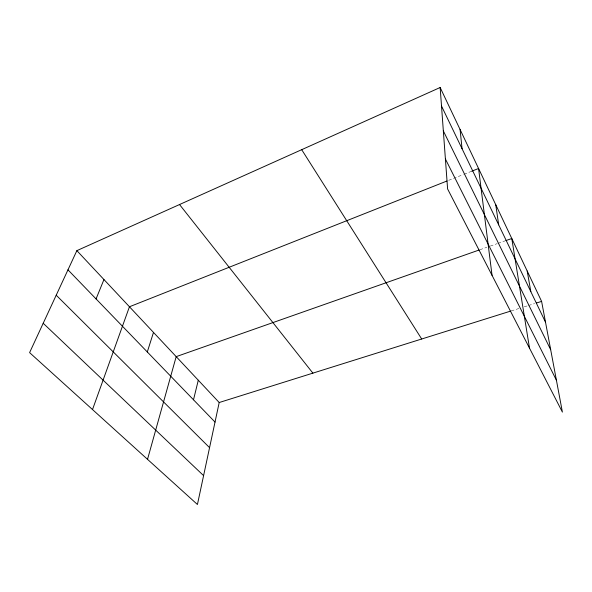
<?xml version="1.0" encoding="UTF-8"?>
<svg xmlns="http://www.w3.org/2000/svg" width="592" height="592" viewBox="0 0 592 592"><rect width="100%" height="100%" fill="white"/><g stroke="black" fill="none" stroke-linecap="round" stroke-linejoin="round"><path stroke-width="0.44" stroke-dasharray="2.96 2.22" d="M448.669 180.338L463.188 174.581M464.047 174.248L471.735 171.199M479.964 249.713L486.846 247.293M490.287 246.08L497.162 243.66M498.027 243.356L504.902 240.937M511.192 310.926L519.014 308.476M524.231 306.841L527.709 305.746M528.575 305.472L534.657 303.57"/><path stroke-width="0.89" d="M76.864 250.645L219.195 402.523L197.432 504.495L29.6 352.625L76.864 250.645L440.152 87.505L541.606 301.387L562.4 412.091L447.604 188.959L440.152 87.505M193.503 399.8L198.29 380.219M147.526 459.34L176.187 356.636L479.106 250.016M147.297 351.959L153.491 332.408M92.515 409.553L129.448 306.76L446.96 181.011M96.059 298.916L103.955 279.557M471.735 171.199L478.573 168.491L492.041 275.324M505.768 240.633L511.784 238.509L529.5 348.133M219.195 402.523L510.326 311.2M536.396 303.023L541.606 301.387M43.201 323.269L203.589 475.62M56.21 295.201L209.561 447.648M67.969 269.834L215.022 422.074M179.531 204.536L312.894 373.13M301.698 149.68L421.696 339.001M445.399 158.974L556.406 380.19M443.341 130.906L550.686 349.709M441.514 106.027L545.521 322.196M527.198 271.01L530.832 291.664M495.756 204.728L498.686 224.856M460.088 129.53L462.056 148.725"/></g></svg>
